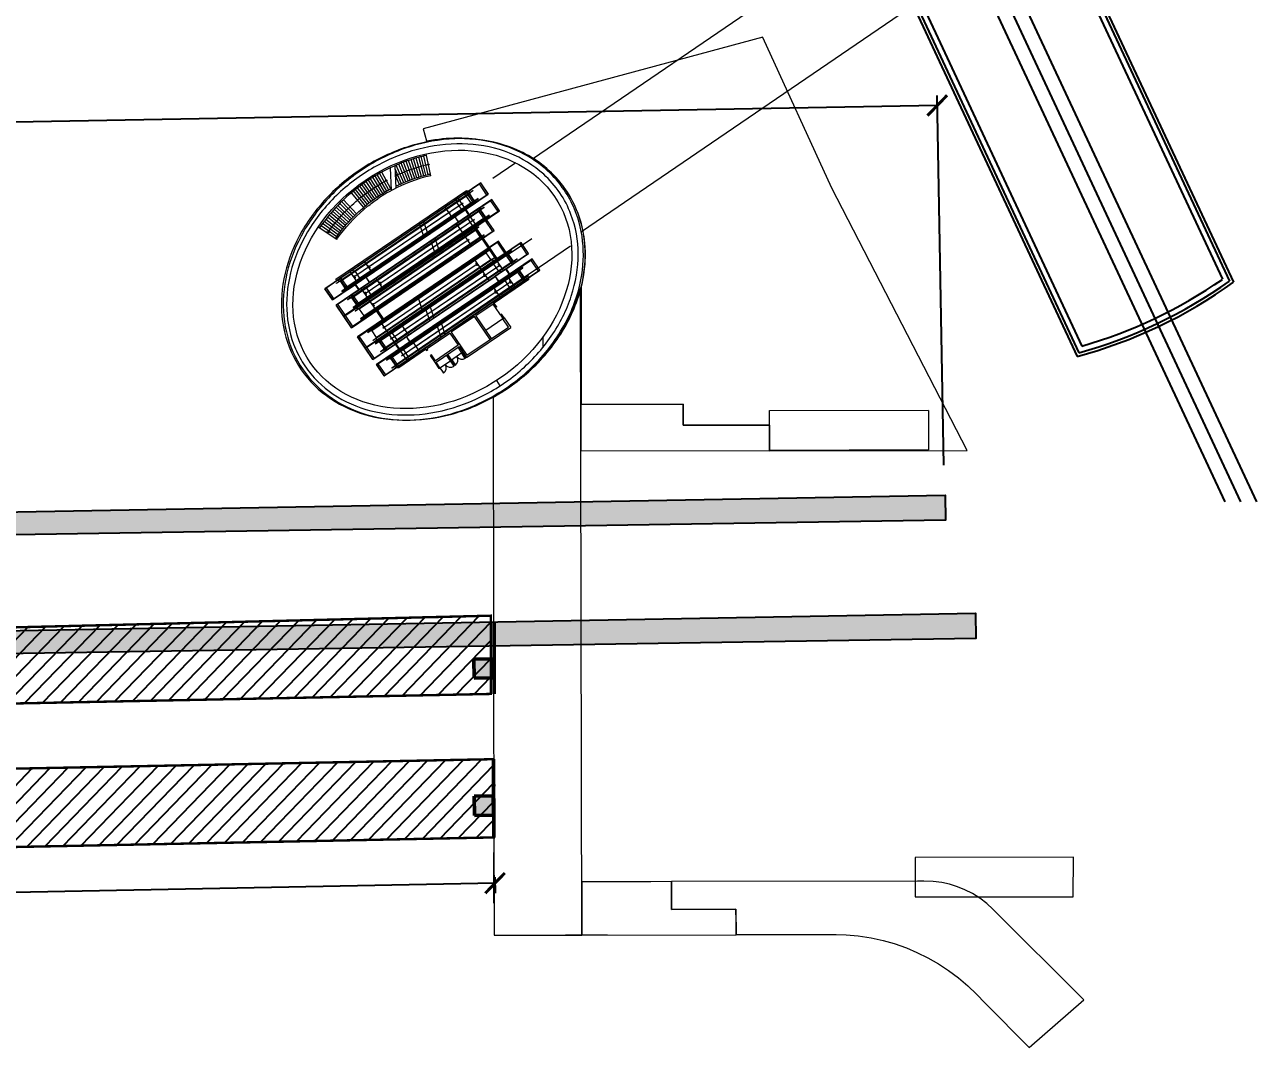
# Model space of a CAD drawing. Header units: metres. Extents: x 286532 to 329498, y 7396783 to 7466136.
# Drawn here: x 326966.7 to 327121, y 7397359.3 to 7397487.4 of the extents above; entities that cross this region are included whole.
import ezdxf

# ---------------------------------------------------------------- set-up
doc = ezdxf.new("R2010")
doc.units = ezdxf.units.M
doc.header["$LTSCALE"] = 10
for name, pattern in [('DASHED', [0.75, 0.5, -0.25]), ('DASHED2', [0.375, 0.25, -0.125]), ('L2$0$CENTER', [50.8, 31.75, -6.35, 6.35, -6.35]), ('L2$0$CONTINUO', [0])]:
    doc.linetypes.add(name, pattern=pattern)
doc.layers.get('0').update_dxf_attribs({"color": 255})
for name, color, linetype, lineweight in [('_  ARQ-AUX-001', 1, 'Continuous', 5), ('_AUX-PLATAFORMA COTAS', 1, 'Continuous', 25), ('_AUX-PLATAFORMA EXISTENTE', 252, 'Continuous', 25), ('_AUX-PLATAFORMA NOVA', 3, 'DASHED', 25), ('ARQ-GEN', 1, 'Continuous', 5), ('ARQ-TLV-VIS', 1, 'Continuous', 5)]:
    doc.layers.add(name, color=color, linetype=linetype, lineweight=lineweight)
doc.layers.add('L2$0$Eje_EJE_VIA_1_EJECUT', color=5, linetype='Continuous')
doc.layers.add('L2$0$Eje_EJE_VIA_2_EJECUT', color=5, linetype='Continuous')
doc.styles.get("Standard").update_dxf_attribs({"font": 'arial.ttf'})
doc.dimstyles.new('ISO-25', dxfattribs={"dimtxt": 2.5, "dimasz": 2.5, "dimexe": 1.25, "dimexo": 0.625, "dimtad": 1, "dimtxsty": 'Standard', "dimcen": 2.5, "dimadec": 0, "dimazin": 0, "dimtfac": 1, "dimtmove": 0, "dimatfit": 3, "dimfxl": 1, "dimarcsym": 0})

# ---------------------------------------------------------------- blocks, each defined once
blk = doc.blocks.new('ESTAÇÃO LAPA4 - ESTAÇÃO LAPA-2250930-IMPLANTAÇÃO ÁGUA BRANCA')
at = {"layer": 'ARQ-GEN', "lineweight": 50}
blk.add_hatch(color=21, dxfattribs=at).paths.add_polyline_path([(-19.71, 473), (-17.31, 473.05), (-17.35, 475.45), (-19.75, 475.4), (-19.72, 473.81)], flags=0)
for p, q in [((-19.75, 475.4), (-17.35, 475.45)), ((-19.71, 473), (-19.75, 475.4)), ((-17.31, 473.05), (-17.35, 475.45)), ((-17.31, 473.05), (-19.71, 473))]:
    blk.add_line(p, q, dxfattribs=at)
blk = doc.blocks.new('ESTAÇÃO LAPA3 - ESTAÇÃO LAPA-2354650-IMPLANTAÇÃO ÁGUA BRANCA')
at = {"layer": 'ARQ-GEN', "lineweight": 50}
blk.add_hatch(color=21, dxfattribs=at).paths.add_polyline_path([(-19.7, 490.18), (-17.3, 490.23), (-17.35, 492.63), (-19.75, 492.58), (-19.71, 490.7)], flags=0)
for p, q in [((-19.75, 492.58), (-17.35, 492.63)), ((-19.7, 490.18), (-19.75, 492.58)), ((-17.3, 490.23), (-17.35, 492.63)), ((-17.3, 490.23), (-19.7, 490.18)), ((-19.76, 488.74), (-19.76, 488.98))]:
    blk.add_line(p, q, dxfattribs=at)
blk = doc.blocks.new('ESTAÇÃO 2 - AGUABRANCA_120320_dwg_L2$0$ER 832 PLANTA-V8-IMPLANTAÇÃO ÁGUA BRANCA')
at = {"layer": '_  ARQ-AUX-001', "color": 250}
for p, q in [((503989.37, 275431.23), (504011.01, 275431.23)), ((503989.57, 275431.26), (503989.57, 275429.56)), ((503990.75, 275431.04), (503990.75, 275430.99)), ((503990.82, 275431.04), (503990.82, 275430.99)), ((503990.91, 275431.04), (503990.91, 275430.99)), ((503991.04, 275431.04), (503991.04, 275430.99)), ((503992.79, 275431.26), (503992.79, 275429.56)), ((504007.2, 275431.26), (504007.2, 275429.56)), ((504008.89, 275429.91), (504008.89, 275430.91)), ((504008.98, 275431.04), (504008.98, 275430.99)), ((504009.01, 275431.04), (504009.01, 275431.26)), ((504009.12, 275431.04), (504009.12, 275430.99)), ((504009.24, 275431.04), (504009.24, 275430.99)), ((504009.34, 275431.04), (504009.34, 275430.99)), ((504009.4, 275431.04), (504009.4, 275430.99)), ((504010.81, 275429.56), (504010.81, 275431.26)), ((503989.37, 275429.59), (504011.01, 275429.59)), ((503990.75, 275429.78), (503990.75, 275429.83)), ((503990.82, 275429.78), (503990.82, 275429.83)), ((503990.91, 275429.78), (503990.91, 275429.83)), ((503991.04, 275429.78), (503991.04, 275429.83)), ((504007.2, 275430.41), (504007.03, 275430.58)), ((504008.98, 275429.78), (504008.98, 275429.83)), ((504009.01, 275429.78), (504009.01, 275429.56)), ((504009.12, 275429.78), (504009.12, 275429.83)), ((504009.24, 275429.78), (504009.24, 275429.83)), ((504009.34, 275429.78), (504009.34, 275429.83)), ((504009.4, 275429.78), (504009.4, 275429.83))]:
    blk.add_line(p, q, dxfattribs=at)
at = {"layer": '_  ARQ-AUX-001', "color": 250, "flags": 128}
for points in [[(504011.01, 275429.56), (504011.01, 275431.26), (503989.37, 275431.26), (503989.37, 275429.56)], [(504009.42, 275430.99), (504009.42, 275431.04), (503990.73, 275431.04), (503990.73, 275430.99)], [(504009.42, 275429.83), (504009.42, 275429.78), (503990.73, 275429.78), (503990.73, 275429.83)]]:
    blk.add_lwpolyline(points, close=True, dxfattribs=at)
for points in [[(503991.17, 275431.26), (503991.17, 275431.04), (503991.17, 275430.99), (503991.26, 275430.91)], [(504009.01, 275430.99), (504008.89, 275430.91), (503991.26, 275430.91), (503991.26, 275429.91), (504008.89, 275429.91), (504009.01, 275429.83)], [(503991.17, 275429.56), (503991.17, 275429.78), (503991.17, 275429.83), (503991.26, 275429.91)], [(503992.6, 275430.41), (504007.2, 275430.41), (504007.03, 275430.25)]]:
    blk.add_lwpolyline(points, dxfattribs=at)
at = {"layer": '_  ARQ-AUX-001', "color": 250}
blk.add_circle((503992.79, 275430.41), 0.0686, dxfattribs=at)
blk = doc.blocks.new('ESTAÇÃO 2 - AGUABRANCA_120320_dwg_L2$0$ER 816 PLANTA-V7-IMPLANTAÇÃO ÁGUA BRANCA')
at = {"layer": '_  ARQ-AUX-001', "color": 250}
for p, q in [((503932.8, 275173.52), (503954.16, 275173.52)), ((503933, 275173.55), (503933, 275171.85)), ((503934.19, 275173.33), (503934.19, 275173.28)), ((503934.25, 275173.33), (503934.25, 275173.28)), ((503934.35, 275173.33), (503934.35, 275173.28)), ((503934.47, 275173.33), (503934.47, 275173.28)), ((503936.22, 275173.55), (503936.22, 275171.85)), ((503950.35, 275173.55), (503950.35, 275171.85)), ((503952.14, 275173.33), (503952.14, 275173.28)), ((503952.17, 275173.33), (503952.17, 275173.55)), ((503952.27, 275173.33), (503952.27, 275173.28)), ((503952.39, 275173.33), (503952.39, 275173.28)), ((503952.49, 275173.33), (503952.49, 275173.28)), ((503952.55, 275173.33), (503952.55, 275173.28)), ((503953.96, 275171.85), (503953.96, 275173.55)), ((503932.8, 275171.88), (503954.16, 275171.88)), ((503934.19, 275172.07), (503934.19, 275172.12)), ((503934.25, 275172.07), (503934.25, 275172.12)), ((503934.35, 275172.07), (503934.35, 275172.12)), ((503934.47, 275172.07), (503934.47, 275172.12)), ((503950.35, 275172.7), (503950.18, 275172.86)), ((503952.14, 275172.07), (503952.14, 275172.12)), ((503952.17, 275172.07), (503952.17, 275171.85)), ((503952.27, 275172.07), (503952.27, 275172.12)), ((503952.39, 275172.07), (503952.39, 275172.12)), ((503952.49, 275172.07), (503952.49, 275172.12)), ((503952.55, 275172.07), (503952.55, 275172.12))]:
    blk.add_line(p, q, dxfattribs=at)
at = {"layer": '_  ARQ-AUX-001', "color": 250, "flags": 128}
for points in [[(503954.16, 275171.85), (503954.16, 275173.55), (503932.8, 275173.55), (503932.8, 275171.85)], [(503952.58, 275173.28), (503952.58, 275173.33), (503934.16, 275173.33), (503934.16, 275173.28)], [(503952.58, 275172.12), (503952.58, 275172.07), (503934.16, 275172.07), (503934.16, 275172.12)]]:
    blk.add_lwpolyline(points, close=True, dxfattribs=at)
for points in [[(503934.6, 275173.55), (503934.6, 275173.33), (503934.6, 275173.28), (503934.69, 275173.2)], [(503952.05, 275173.2), (503934.69, 275173.2), (503934.69, 275172.2), (503952.05, 275172.2)], [(503952.17, 275172.12), (503952.05, 275172.2), (503952.05, 275173.2), (503952.17, 275173.28)], [(503934.6, 275171.85), (503934.6, 275172.07), (503934.6, 275172.12), (503934.69, 275172.2)], [(503936.03, 275172.7), (503950.35, 275172.7), (503950.18, 275172.53)]]:
    blk.add_lwpolyline(points, dxfattribs=at)
at = {"layer": '_  ARQ-AUX-001', "color": 250}
blk.add_circle((503936.22, 275172.7), 0.0686, dxfattribs=at)
blk = doc.blocks.new('L2$0$A$C0C183061')
at = {"layer": 'L2$0$Eje_EJE_VIA_1_EJECUT', "color": 2, "linetype": 'L2$0$CENTER', "ltscale": 3}
blk.add_lwpolyline([(-29.07, 66.49), (40.99, -83.51)], dxfattribs=at)
at = {"layer": 'L2$0$Eje_EJE_VIA_2_EJECUT', "color": 2, "linetype": 'L2$0$CENTER', "ltscale": 3}
blk.add_lwpolyline([(-33.04, 66.49), (37.02, -83.51)], dxfattribs=at)
at = {"layer": 'L2$0$Eje_EJE_VIA_2_EJECUT', "color": 253, "linetype": 'L2$0$CONTINUO', "ltscale": 2.5}
blk.add_lwpolyline([(-31.06, 66.49), (39, -83.51)], dxfattribs=at)
at = {"layer": 'L2$0$Eje_EJE_VIA_2_EJECUT', "color": 253}
for points in [[(17.12, -11.98), (37.61, -55.86)], [(17.38, -11.6), (38.12, -55.99)], [(16.65, -12.63), (36.73, -55.62)], [(-2.27, -20.78), (18.52, -65.29)], [(-1.81, -20.82), (18.74, -64.81)], [(-1.01, -20.88), (19.12, -63.98)]]:
    blk.add_lwpolyline(points, dxfattribs=at)
for radius, start, end in [(60.86, 285.1069, 305.6383), (60.46, 285.4253, 305.3237), (59.76, 285.9919, 304.7639)]:
    blk.add_arc((2.66, -6.53), radius, start, end, dxfattribs=at)
blk = doc.blocks.new('_ArchTick')
at = {"color": 0, "linetype": 'ByBlock', "const_width": 0.15}
blk.add_lwpolyline([(-0.5, -0.5), (0.5, 0.5)], dxfattribs=at)
blk = doc.blocks.new('*D103')
at = {"layer": '_AUX-PLATAFORMA COTAS', "color": 0, "lineweight": -2, "ltscale": 0.05, "transparency": 16777216}
for p, q in [((327025.64, 7397379.91), (326845.67, 7397376.35)), ((327025.63, 7397380.64), (327025.67, 7397378.66)), ((326845.66, 7397377.07), (326845.7, 7397375.1))]:
    blk.add_line(p, q, dxfattribs=at)
at = {"layer": 'Defpoints', "color": 0, "ltscale": 0.05, "transparency": 16777216}
for p in [(327025.53, 7397385.64), (326845.56, 7397382.07), (326845.67, 7397376.35)]:
    blk.add_point(p, dxfattribs=at)
at = {"layer": '_AUX-PLATAFORMA COTAS', "color": 0, "lineweight": -2, "ltscale": 0.05, "transparency": 16777216, "xscale": 2.5, "yscale": 2.5, "zscale": 2.5}
for p, rotation in [((327025.64, 7397379.91), 1.13503168763156), ((326845.67, 7397376.35), 181.1350316876316)]:
    blk.add_blockref('_ArchTick', p, dxfattribs=dict(at, rotation=rotation))
at = {"layer": '_AUX-PLATAFORMA COTAS', "color": 0, "ltscale": 0.05, "transparency": 16777216, "insert": (326935.71, 7397375.46), "char_height": 4, "attachment_point": 5, "rotation": 181.135}
blk.add_mtext('180', dxfattribs=at)
blk = doc.blocks.new('*D112')
at = {"layer": '_AUX-PLATAFORMA COTAS', "color": 0, "lineweight": -2, "ltscale": 0.05, "transparency": 16777216}
for p, q in [((327081.87, 7397432.25), (327081.03, 7397478.58)), ((327081.06, 7397477.33), (326837.1, 7397472.93)), ((326837.91, 7397427.85), (326837.07, 7397474.18))]:
    blk.add_line(p, q, dxfattribs=at)
at = {"layer": 'Defpoints', "color": 0, "ltscale": 0.05, "transparency": 16777216}
for p in [(326837.1, 7397472.93), (327081.96, 7397427.25, -48.09), (326838, 7397422.85, -48.09)]:
    blk.add_point(p, dxfattribs=at)
at = {"layer": '_AUX-PLATAFORMA COTAS', "color": 0, "lineweight": -2, "ltscale": 0.05, "transparency": 16777216, "xscale": 2.5, "yscale": 2.5, "zscale": 2.5}
for p, rotation in [((327081.06, 7397477.33), 1.032796258298223), ((326837.1, 7397472.93), 181.0327962582982)]:
    blk.add_blockref('_ArchTick', p, dxfattribs=dict(at, rotation=rotation))
at = {"layer": '_AUX-PLATAFORMA COTAS', "color": 0, "ltscale": 0.05, "transparency": 16777216, "insert": (326959.12, 7397472.5), "char_height": 4, "attachment_point": 5, "rotation": 181.0328}
blk.add_mtext('244', dxfattribs=at)

msp = doc.modelspace()

# ---------------------------------------------------------------- hatches: boundary and pattern name
at = {"layer": '_  ARQ-AUX-001'}
for points in [[(327032.265, 7397446.574), (327032.257, 7397446.574), (327031.307, 7397445.461), (327030.964, 7397445.092), (327030.52, 7397444.636), (327030.228, 7397444.35), (327029.839, 7397443.984), (327029.435, 7397443.62), (327029.052, 7397443.29), (327028.851, 7397443.122), (327028.439, 7397442.79), (327028.019, 7397442.467), (327027.547, 7397442.12), (327027.15, 7397441.842), (327026.724, 7397441.557), (327026.281, 7397441.273), (327025.939, 7397441.064), (327025.613, 7397440.872), (327026.309, 7397441.282), (327027.055, 7397441.763), (327027.491, 7397442.064), (327027.87, 7397442.337), (327028.262, 7397442.632), (327028.647, 7397442.935), (327029.052, 7397443.268), (327029.435, 7397443.598), (327029.839, 7397443.962), (327030.228, 7397444.329), (327030.696, 7397444.795), (327031.082, 7397445.199), (327031.429, 7397445.581), (327031.774, 7397445.977), (327032.081, 7397446.346), (327032.26, 7397446.568)], [(327036.381, 7397437.608), (327036.38, 7397437.608), (327036.383, 7397437.608)]]:
    msp.add_hatch(color=256, dxfattribs=at).paths.add_polyline_path(points, flags=0)
at = {"layer": '_AUX-PLATAFORMA EXISTENTE', "lineweight": -3, "true_color": 0xa1a1a1}
h = msp.add_hatch(color=253, dxfattribs=at)
h.dxf.hatch_style = 1
h.paths.add_polyline_path([(326841.74, 7397409.291), (327085.856, 7397413.712), (327085.903, 7397410.565), (326841.787, 7397406.715)])
h.paths.add_polyline_path([(326837.924, 7397424.118), (327082.04, 7397428.519), (327082.086, 7397425.392), (326837.97, 7397421.542)])
at = {"layer": '_AUX-PLATAFORMA NOVA', "true_color": 0x05ff05}
h = msp.add_hatch(dxfattribs=at)
h.set_pattern_fill('ANSI31', color=3, scale=0.5, angle=0.95095422)
h.paths.add_polyline_path([(326845.09, 7397409.003), (326845.297, 7397400.006), (327025.115, 7397403.607), (327025.098, 7397413.409)])
edge = h.paths.add_edge_path()
edge.add_line((326845.371, 7397391.828), (326845.593, 7397382.031))
edge.add_line((326845.593, 7397382.031), (327025.475, 7397385.633))
edge.add_line((327025.475, 7397385.633), (327025.457, 7397395.435))
edge.add_line((327025.457, 7397395.435), (326845.37, 7397391.87))

# ---------------------------------------------------------------- linework, layer by layer
at = {"layer": '_  ARQ-AUX-001'}
for p, q in [((327015.297, 7397468.07), (327014.49, 7397470.331)), ((327015.575, 7397468.167), (327014.803, 7397470.44)), ((327015.854, 7397468.259), (327015.117, 7397470.544)), ((327016.134, 7397468.347), (327015.433, 7397470.643)), ((327016.416, 7397468.431), (327015.752, 7397470.737)), ((327016.699, 7397468.51), (327016.072, 7397470.827)), ((327016.984, 7397468.585), (327016.394, 7397470.911)), ((327017.269, 7397468.655), (327016.717, 7397470.99)), ((327017.599, 7397468.525), (327016.999, 7397471.26)), ((327012.334, 7397466.725), (327011.166, 7397468.823)), ((327012.592, 7397466.866), (327011.455, 7397468.981)), ((327012.488, 7397469.502), (327012.627, 7397466.659)), ((327013.082, 7397469.772), (327013.219, 7397466.967)), ((327013.932, 7397467.524), (327013.1, 7397469.397)), ((327014.202, 7397467.642), (327013.26, 7397469.849)), ((327014.473, 7397467.755), (327013.564, 7397469.976)), ((327014.746, 7397467.864), (327013.871, 7397470.099)), ((327015.021, 7397467.969), (327014.179, 7397470.217)), ((327025.358, 7397468.23), (327028.254, 7397470.196)), ((327010.113, 7397465.29), (327008.681, 7397467.216)), ((327010.35, 7397465.464), (327008.946, 7397467.41)), ((327010.59, 7397465.634), (327009.214, 7397467.601)), ((327010.832, 7397465.801), (327009.485, 7397467.787)), ((327011.077, 7397465.964), (327009.758, 7397467.97)), ((327011.323, 7397466.123), (327010.035, 7397468.148)), ((327011.573, 7397466.279), (327010.314, 7397468.323)), ((327011.824, 7397466.432), (327010.595, 7397468.494)), ((327012.078, 7397466.58), (327010.879, 7397468.66)), ((327013.665, 7397467.403), (327013.142, 7397468.533)), ((327009.191, 7397464.56), (327007.648, 7397466.4)), ((327009.417, 7397464.748), (327007.902, 7397466.61)), ((327009.647, 7397464.932), (327008.159, 7397466.816)), ((327009.879, 7397465.112), (327008.418, 7397467.018)), ((327007.266, 7397462.713), (327005.489, 7397464.327)), ((327007.465, 7397462.929), (327005.713, 7397464.57)), ((327007.668, 7397463.142), (327005.941, 7397464.81)), ((327007.874, 7397463.352), (327006.172, 7397465.046)), ((327008.082, 7397463.559), (327006.407, 7397465.278)), ((327008.294, 7397463.763), (327006.645, 7397465.506)), ((327021.96, 7397464.291), (327022.41, 7397463.629)), ((327022.379, 7397463.608), (327023.233, 7397464.188)), ((327023.583, 7397464.426), (327025.238, 7397465.55)), ((327006.142, 7397461.355), (327004.223, 7397462.795)), ((327006.32, 7397461.588), (327004.424, 7397463.059)), ((327006.502, 7397461.819), (327004.629, 7397463.32)), ((327006.688, 7397462.047), (327004.838, 7397463.577)), ((327006.877, 7397462.272), (327005.051, 7397463.83)), ((327007.07, 7397462.494), (327005.268, 7397464.08)), ((327016.686, 7397462.765), (327017.264, 7397461.103)), ((327005.795, 7397460.525), (327003.477, 7397462.096)), ((327005.796, 7397460.879), (327003.832, 7397462.258)), ((327005.967, 7397461.118), (327004.025, 7397462.528)), ((327016.166, 7397462.412), (327016.744, 7397460.75)), ((327017.57, 7397460.344), (327018.148, 7397458.681)), ((327018.09, 7397460.697), (327018.668, 7397459.034)), ((327027.336, 7397458.695), (327030.232, 7397460.661)), ((327029.617, 7397455.547), (327029.597, 7397455.576)), ((327029.709, 7397455.41), (327029.69, 7397455.439)), ((327016.523, 7397451.776), (327015.945, 7397453.438)), ((327017.478, 7397450.37), (327016.9, 7397452.032)), ((327017.997, 7397450.722), (327017.419, 7397452.385)), ((327025.78, 7397452.123), (327025.492, 7397452.547)), ((327025.821, 7397452.151), (327025.533, 7397452.575)), ((327026.302, 7397451.087), (327025.684, 7397451.998)), ((327019.401, 7397448.654), (327018.823, 7397450.316)), ((327024.467, 7397449.162), (327026.618, 7397450.622)), ((327026.756, 7397450.686), (327026.454, 7397451.13)), ((327026.797, 7397450.714), (327026.495, 7397451.158)), ((327018.882, 7397448.301), (327018.304, 7397449.963)), ((327013.189, 7397447.458), (327012.335, 7397446.878)), ((327013.607, 7397446.775), (327013.158, 7397447.437)), ((327031.687, 7397447.082), (327031.663, 7397448.363)), ((327031.429, 7397445.595), (327031.42, 7397445.586)), ((327032.257, 7397446.575), (327032.228, 7397446.537)), ((327032.374, 7397446.722), (327032.26, 7397446.579)), ((327036.37, 7397446.582), (327036.383, 7397439.863)), ((327013.389, 7397444.572), (327013.501, 7397444.406)), ((327030.575, 7397444.69), (327030.52, 7397444.636)), ((327026.278, 7397442.208), (327025.842, 7397442.878)), ((327029.632, 7397443.794), (327029.567, 7397443.736)), ((327026.528, 7397441.429), (327026.458, 7397441.384)), ((327027.613, 7397442.166), (327027.547, 7397442.119)), ((327049.206, 7397439.888), (327036.383, 7397439.863)), ((327036.383, 7397439.863), (327036.394, 7397434.041)), ((327049.211, 7397437.266), (327049.206, 7397439.888)), ((327060.039, 7397437.286), (327049.211, 7397437.266)), ((327060.046, 7397434.086), (327060.039, 7397437.286)), ((327036.394, 7397434.041), (327060.046, 7397434.086)), ((327036.395, 7397433.428), (327036.394, 7397434.041)), ((327036.397, 7397432.431), (327036.395, 7397433.428)), ((327040.264, 7397380.08), (327036.498, 7397380.073)), ((327036.498, 7397380.07), (327036.51, 7397373.397)), ((327041.609, 7397380.082), (327040.267, 7397380.08)), ((327043.157, 7397380.085), (327041.61, 7397380.082)), ((327045.168, 7397380.089), (327043.161, 7397380.085)), ((327047.728, 7397380.094), (327045.171, 7397380.089)), ((327047.734, 7397376.615), (327047.728, 7397380.091)), ((327055.83, 7397376.63), (327047.734, 7397376.615)), ((327055.833, 7397375.134), (327055.83, 7397376.63)), ((327055.836, 7397373.434), (327055.833, 7397375.134)), ((327039.742, 7397373.403), (327034.464, 7397373.393)), ((327036.51, 7397373.397), (327036.504, 7397373.397)), ((327036.51, 7397373.397), (327055.831, 7397373.434))]:
    msp.add_line(p, q, dxfattribs=at)
at = {"layer": '_  ARQ-AUX-001', "elevation": 0}
for points in [[(327065.626, 7397494.675), (327030.348, 7397470.606)], [(327036.452, 7397461.545), (327082.715, 7397493.11)]]:
    msp.add_lwpolyline(points, dxfattribs=at)
at = {"layer": '_  ARQ-AUX-001'}
for points in [[(327059.186, 7397485.88), (327059.178, 7397485.878), (327016.623, 7397474.386), (327017.031, 7397472.877), (327017.608, 7397472.981), (327018.083, 7397473.055), (327018.58, 7397473.12), (327019.034, 7397473.169), (327019.508, 7397473.21), (327020.022, 7397473.241), (327020.473, 7397473.258), (327020.925, 7397473.265), (327021.464, 7397473.259), (327021.861, 7397473.245), (327022.326, 7397473.219), (327022.788, 7397473.181), (327023.246, 7397473.132), (327023.702, 7397473.072), (327024.187, 7397472.995), (327024.602, 7397472.918), (327025.088, 7397472.815), (327025.485, 7397472.72), (327025.946, 7397472.597), (327026.357, 7397472.475), (327026.774, 7397472.34), (327027.221, 7397472.182), (327027.606, 7397472.033), (327028.013, 7397471.864), (327028.413, 7397471.684), (327028.808, 7397471.493), (327029.207, 7397471.286), (327029.726, 7397471.001), (327030.093, 7397470.792), (327030.474, 7397470.56), (327030.889, 7397470.29), (327031.205, 7397470.069), (327031.555, 7397469.809), (327031.909, 7397469.529), (327032.224, 7397469.262), (327032.542, 7397468.976), (327032.695, 7397468.832), (327033.119, 7397468.408), (327033.332, 7397468.18), (327033.534, 7397467.956), (327033.844, 7397467.587), (327034.076, 7397467.293), (327034.436, 7397466.8), (327034.547, 7397466.639), (327034.877, 7397466.125), (327034.956, 7397465.996), (327035.162, 7397465.638), (327035.357, 7397465.274), (327035.659, 7397464.644), (327035.812, 7397464.293), (327035.969, 7397463.9), (327036.082, 7397463.593), (327036.215, 7397463.201), (327036.368, 7397462.695), (327036.42, 7397462.508), (327036.574, 7397461.868), (327036.613, 7397461.685), (327036.728, 7397461.044), (327036.752, 7397460.902), (327036.808, 7397460.479), (327036.853, 7397460.052), (327036.886, 7397459.621), (327036.911, 7397458.966), (327036.915, 7397458.616), (327036.913, 7397458.316), (327036.898, 7397457.877), (327036.871, 7397457.436), (327036.817, 7397456.866), (327036.771, 7397456.481), (327036.718, 7397456.107), (327036.639, 7397455.642), (327036.493, 7397454.931), (327036.418, 7397454.61), (327036.446, 7397439.863), (327049.206, 7397439.888), (327049.211, 7397437.266), (327060.039, 7397437.286), (327060.046, 7397434.06), (327084.793, 7397434.107), (327067.86, 7397466.98), (327059.197, 7397485.857)], [(327022.36, 7397463.596), (327022.368, 7397463.601), (327021.919, 7397464.263), (327021.911, 7397464.258), (327020.604, 7397463.37), (327020.595, 7397463.364), (327021.045, 7397462.703), (327021.053, 7397462.708)], [(327009.478, 7397455.817), (327020.585, 7397463.357), (327021.034, 7397462.695), (327009.928, 7397455.155)], [(327009.909, 7397455.142), (327009.917, 7397455.148), (327009.468, 7397455.81), (327009.459, 7397455.804), (327008.152, 7397454.916), (327008.144, 7397454.911), (327008.593, 7397454.249), (327008.602, 7397454.255)], [(327014.533, 7397448.371), (327025.64, 7397455.911), (327026.09, 7397455.249), (327014.983, 7397447.709)], [(327036.348, 7397454.464), (327036.104, 7397453.687), (327035.942, 7397453.213), (327035.73, 7397452.64), (327035.54, 7397452.162), (327035.32, 7397451.643), (327035.11, 7397451.179), (327034.868, 7397450.675), (327034.638, 7397450.226), (327034.383, 7397449.751), (327034.137, 7397449.317), (327033.848, 7397448.834), (327033.581, 7397448.411), (327033.272, 7397447.945), (327032.951, 7397447.484), (327032.656, 7397447.082), (327032.352, 7397446.685), (327032.04, 7397446.297), (327031.653, 7397445.836), (327031.307, 7397445.444), (327030.964, 7397445.073), (327030.562, 7397444.659), (327030.228, 7397444.329), (327030.005, 7397444.116), (327029.435, 7397443.598), (327029.008, 7397443.231), (327028.612, 7397442.907), (327028.166, 7397442.559), (327027.81, 7397442.293), (327027.326, 7397441.948), (327026.891, 7397441.654), (327026.47, 7397441.383), (327026.014, 7397441.104), (327025.613, 7397440.87), (327025.381, 7397440.738), (327025.435, 7397412.615), (327025.524, 7397412.617), (327025.54, 7397403.615), (327025.448, 7397403.614), (327025.51, 7397373.376), (327036.503, 7397373.397), (327036.349, 7397453.958)], [(327014.964, 7397447.696), (327014.972, 7397447.702), (327014.523, 7397448.364), (327014.515, 7397448.358), (327013.207, 7397447.47), (327013.199, 7397447.465), (327013.649, 7397446.803), (327013.657, 7397446.809)], [(327078.567, 7397380.153), (327047.728, 7397380.091), (327047.734, 7397376.615), (327055.83, 7397376.63), (327055.836, 7397373.455), (327068.376, 7397373.47), (327069.629, 7397373.435), (327071.156, 7397373.297), (327072.762, 7397373.046), (327074.267, 7397372.715), (327075.636, 7397372.331), (327077.191, 7397371.782), (327078.493, 7397371.237), (327079.866, 7397370.562), (327081.196, 7397369.803), (327082.476, 7397368.965), (327083.712, 7397368.041), (327084.871, 7397367.061), (327085.977, 7397366.003), (327087.038, 7397364.856), (327092.581, 7397359.335), (327099.43, 7397365.289), (327088.019, 7397376.657), (327087.246, 7397377.362), (327086.403, 7397378.005), (327085.463, 7397378.594), (327084.522, 7397379.073), (327083.601, 7397379.449), (327082.598, 7397379.76), (327081.611, 7397379.977), (327080.52, 7397380.114), (327079.369, 7397380.155), (327078.916, 7397380.154)]]:
    msp.add_lwpolyline(points, close=True, dxfattribs=at)
for points in [[(327013.374, 7397468.448), (327013.149, 7397468.518), (327013.226, 7397468.74)], [(327005.812, 7397455.383), (327005.7, 7397455.548), (327022.067, 7397466.66), (327022.179, 7397466.495), (327023.834, 7397467.618), (327024.789, 7397466.211), (327023.134, 7397465.088)], [(327021.829, 7397466.257), (327022.784, 7397464.85), (327021.93, 7397464.27), (327022.379, 7397463.608), (327021.93, 7397464.27)], [(327009.288, 7397450.611), (327007.633, 7397449.488), (327005.724, 7397452.301), (327008.552, 7397454.221), (327008.103, 7397454.883), (327005.274, 7397452.963), (327004.319, 7397454.369), (327005.812, 7397455.383), (327020.854, 7397465.595)], [(327004.85, 7397461.391), (327004.627, 7397461.316), (327004.559, 7397461.542)], [(327025.902, 7397458.144), (327023.206, 7397462.115), (327023.041, 7397462.003), (327025.737, 7397458.032), (327028.889, 7397460.172)], [(327029.302, 7397455.799), (327032.198, 7397457.765), (327035.094, 7397459.731)], [(327029.844, 7397458.765), (327027.016, 7397456.845), (327027.465, 7397456.183), (327030.293, 7397458.104)], [(327031.248, 7397456.697), (327029.597, 7397455.576), (327014.714, 7397445.472)], [(327026.974, 7397456.817), (327026.966, 7397456.812), (327025.659, 7397455.924), (327025.651, 7397455.918), (327026.1, 7397455.257), (327026.108, 7397455.262), (327027.415, 7397456.15), (327027.424, 7397456.155), (327027.434, 7397456.162), (327026.985, 7397456.824), (327026.974, 7397456.817), (327027.424, 7397456.155)], [(327028.288, 7397456.742), (327027.434, 7397456.162), (327026.985, 7397456.824), (327027.839, 7397457.404)], [(327007.279, 7397454.324), (327008.133, 7397454.904), (327008.583, 7397454.242), (327007.729, 7397453.662)], [(327008.144, 7397454.911), (327008.133, 7397454.904), (327008.583, 7397454.242), (327008.593, 7397454.249)], [(327025.503, 7397452.62), (327029.724, 7397455.485), (327029.74, 7397455.496), (327029.718, 7397455.529), (327029.701, 7397455.518), (327025.481, 7397452.653)], [(327029.755, 7397455.683), (327029.868, 7397455.518), (327025.533, 7397452.575)], [(327025.172, 7397448.122), (327023.217, 7397451.002), (327025.533, 7397452.575), (327025.421, 7397452.741), (327016.858, 7397446.927), (327017.049, 7397446.646), (327017.214, 7397446.758), (327017.136, 7397446.874), (327019.99, 7397448.812), (327021.029, 7397447.281), (327018.175, 7397445.343), (327017.664, 7397446.096), (327017.498, 7397445.984), (327018.122, 7397445.066), (327021.142, 7397447.116), (327022.068, 7397445.751), (327027.612, 7397449.515)], [(327025.656, 7397452.039), (327025.821, 7397452.151), (327025.849, 7397452.11), (327025.684, 7397451.998), (327025.368, 7397452.463)], [(327011.984, 7397446.64), (327010.33, 7397445.517), (327008.42, 7397448.329), (327011.689, 7397450.549), (327010.903, 7397451.707), (327010.737, 7397451.595), (327011.523, 7397450.437)], [(327025.02, 7397447.991), (327023.051, 7397450.89), (327020.156, 7397448.924), (327022.122, 7397446.028), (327027.334, 7397449.567), (327026.632, 7397450.601), (327026.798, 7397450.714), (327027.612, 7397449.515)], [(327026.33, 7397451.046), (327026.495, 7397451.158), (327026.467, 7397451.2), (327026.302, 7397451.087), (327026.632, 7397450.601)], [(327012.784, 7397446.216), (327013.638, 7397446.796), (327013.189, 7397447.458), (327013.638, 7397446.796)], [(327011.734, 7397443.448), (327010.779, 7397444.855), (327012.434, 7397445.978)], [(327016.918, 7397446.839), (327013.552, 7397444.554), (327013.535, 7397444.542), (327013.557, 7397444.509), (327013.574, 7397444.52), (327016.94, 7397446.806)], [(327019.694, 7397446.133), (327020.171, 7397445.43), (327020.047, 7397445.345), (327019.57, 7397446.049)], [(327021.495, 7397446.328), (327021.944, 7397445.666), (327021.903, 7397445.638), (327021.454, 7397446.3), (327021.495, 7397446.328), (327020.171, 7397445.43), (327020.213, 7397445.458), (327020.662, 7397444.796), (327020.621, 7397444.768), (327020.171, 7397445.43)], [(327021.619, 7397446.413), (327021.495, 7397446.328), (327021.017, 7397447.032)], [(327031.42, 7397445.586), (327031.119, 7397445.256), (327030.785, 7397444.904), (327030.575, 7397444.69)], [(327032.228, 7397446.537), (327032.073, 7397446.347), (327031.763, 7397445.977), (327031.445, 7397445.613), (327031.433, 7397445.6)], [(327018.122, 7397445.066), (327018.599, 7397444.362), (327018.723, 7397444.447), (327018.246, 7397445.15)], [(327018.723, 7397444.447), (327019.173, 7397443.785), (327019.214, 7397443.813), (327018.765, 7397444.475), (327018.723, 7397444.447), (327020.047, 7397445.345), (327020.006, 7397445.317), (327020.455, 7397444.655), (327020.496, 7397444.683), (327020.047, 7397445.345)], [(327030.52, 7397444.636), (327030.443, 7397444.559), (327030.093, 7397444.22), (327029.736, 7397443.888), (327029.632, 7397443.794)], [(327028.607, 7397442.923), (327028.237, 7397442.632), (327027.846, 7397442.337), (327027.613, 7397442.166)], [(327029.567, 7397443.736), (327029.371, 7397443.563), (327029, 7397443.245), (327028.622, 7397442.935)], [(327026.458, 7397441.384), (327026.224, 7397441.237), (327025.805, 7397440.983), (327025.381, 7397440.738)], [(327027.547, 7397442.119), (327027.449, 7397442.049), (327027.046, 7397441.77), (327026.638, 7397441.499), (327026.528, 7397441.429)], [(327079.946, 7397439.13), (327079.955, 7397434.188), (327060.046, 7397434.086), (327060.046, 7397439.13), (327079.945, 7397439.168)], [(327078.285, 7397383.129), (327078.285, 7397378.187), (327098.095, 7397378.206), (327098.115, 7397383.14), (327078.285, 7397383.129)]]:
    msp.add_lwpolyline(points, dxfattribs=at)
for centre in [(327017.294, 7397469.912), (327012.018, 7397467.934)]:
    msp.add_circle(centre, 0.0686, dxfattribs=at)
for centre, start, end in [((327020.171, 7397445.43), 304.17363, 34.17363), ((327021.495, 7397446.328), 214.17363, 304.17363), ((327018.723, 7397444.447), 304.17363, 34.17363), ((327020.047, 7397445.345), 214.17363, 304.17363)]:
    msp.add_arc(centre, 0.8, start, end, dxfattribs=at)
msp.add_ellipse((327017.784, 7397455.533), major_axis=(15.306, 10.392), ratio=0.8108108, dxfattribs=at)
for points, knots in [([(327033.751, 7397466.374), (327033.175, 7397467.222), (327032.498, 7397468.002), (327030.501, 7397469.82), (327029.04, 7397470.723), (327025.815, 7397472.004), (327024.051, 7397472.383), (327020.389, 7397472.594), (327018.493, 7397472.425), (327014.741, 7397471.563), (327012.887, 7397470.869), (327009.391, 7397469.022), (327007.75, 7397467.87), (327004.831, 7397465.214), (327003.555, 7397463.71), (327001.486, 7397460.487), (327000.695, 7397458.767), (326999.678, 7397455.27), (326999.452, 7397453.492), (326999.6, 7397450.046), (326999.973, 7397448.379), (327000.959, 7397446.094), (327001.356, 7397445.372), (327001.817, 7397444.693)], [0, 0, 0, 0, 0.1924327, 0.1924327, 0.5030046, 0.5030046, 0.8135764, 0.8135764, 1.1241483, 1.1241483, 1.4347201, 1.4347201, 1.745292, 1.745292, 2.0558638, 2.0558638, 2.3664357, 2.3664357, 2.6770075, 2.6770075, 2.9875794, 2.9875794, 3.1415927, 3.1415927, 3.1415927, 3.1415927]), ([(327017.041, 7397471.064), (327017.03, 7397471.062), (327017.018, 7397471.059), (327017.006, 7397471.057), (327016.669, 7397470.982), (327016.333, 7397470.899), (327014.14, 7397470.296), (327012.315, 7397469.516), (327008.917, 7397467.496), (327007.345, 7397466.256), (327005.112, 7397463.956), (327004.327, 7397462.992), (327003.643, 7397461.983)], [1.11254324, 1.11254324, 1.11254324, 1.11254324, 1.11456939, 1.11456939, 1.11456939, 1.17308912, 1.17308912, 1.49675428, 1.49675428, 1.82041945, 1.82041945, 2.02702376, 2.02702376, 2.02702376, 2.02702376]), ([(327017.294, 7397469.912), (327017.192, 7397469.89), (327017.09, 7397469.866), (327016.988, 7397469.842), (327015.935, 7397469.593), (327014.887, 7397469.251), (327013.625, 7397468.723), (327013.388, 7397468.619), (327013.152, 7397468.51)], [7.39575343, 7.39575343, 7.39575343, 7.39575343, 7.41453, 7.41453, 7.41453, 7.60848538, 7.60848538, 7.65361787, 7.65361787, 7.65361787, 7.65361787]), ([(327004.627, 7397461.316), (327005.46, 7397462.522), (327006.407, 7397463.629), (327007.469, 7397464.634), (327007.777, 7397464.925), (327008.093, 7397465.208), (327008.419, 7397465.481), (327009.519, 7397466.403), (327010.719, 7397467.22), (327012.018, 7397467.934)], [7.40075537, 7.40075537, 7.40075537, 7.40075537, 7.6555625, 7.6555625, 7.6555625, 7.72923225, 7.72923225, 7.72923225, 7.97801675, 7.97801675, 7.97801675, 7.97801675]), ([(327017.599, 7397468.525), (327017.588, 7397468.522), (327017.578, 7397468.52), (327017.568, 7397468.518), (327017.303, 7397468.459), (327017.038, 7397468.394), (327015.234, 7397467.908), (327013.704, 7397467.277), (327011.812, 7397466.199), (327011.366, 7397465.921), (327010.931, 7397465.626)], [7.39572646, 7.39572646, 7.39572646, 7.39572646, 7.39775275, 7.39775275, 7.39775275, 7.45046185, 7.45046185, 7.75689846, 7.75689846, 7.85398295, 7.85398295, 7.85398295, 7.85398295]), ([(327017.269, 7397468.655), (327016.367, 7397468.441), (327015.466, 7397468.154), (327014.302, 7397467.687), (327014.026, 7397467.568), (327013.751, 7397467.442), (327013.722, 7397467.429), (327013.693, 7397467.416), (327013.665, 7397467.403)], [7.41453, 7.41453, 7.41453, 7.41453, 7.5919703, 7.5919703, 7.6477717, 7.6477717, 7.6477717, 7.65361787, 7.65361787, 7.65361787, 7.65361787]), ([(327017.556, 7397468.72), (327017.545, 7397468.718), (327017.535, 7397468.715), (327017.525, 7397468.713), (327017.462, 7397468.699), (327017.4, 7397468.685), (327017.338, 7397468.671), (327017.315, 7397468.665), (327017.292, 7397468.66), (327017.269, 7397468.655)], [7.395730088, 7.395730088, 7.395730088, 7.395730088, 7.397752748, 7.397752748, 7.397752748, 7.410035276, 7.410035276, 7.410035276, 7.414529986, 7.414529986, 7.414529986, 7.414529986]), ([(327001.817, 7397444.693), (327002.285, 7397444.002), (327002.82, 7397443.357), (327004.595, 7397441.594), (327006.011, 7397440.635), (327009.164, 7397439.235), (327010.902, 7397438.793), (327014.53, 7397438.457), (327016.421, 7397438.562), (327020.18, 7397439.304), (327022.048, 7397439.94), (327025.59, 7397441.68), (327027.264, 7397442.784), (327030.264, 7397445.358), (327031.59, 7397446.827), (327033.769, 7397450), (327034.621, 7397451.702), (327035.767, 7397455.184), (327036.061, 7397456.963), (327036.05, 7397460.432), (327035.746, 7397462.122), (327034.79, 7397464.633), (327034.32, 7397465.537), (327033.751, 7397466.374)], [3.1415927, 3.1415927, 3.1415927, 3.1415927, 3.2981512, 3.2981512, 3.6087231, 3.6087231, 3.9192949, 3.9192949, 4.2298668, 4.2298668, 4.5404386, 4.5404386, 4.8510105, 4.8510105, 5.1615823, 5.1615823, 5.4721542, 5.4721542, 5.782726, 5.782726, 6.0932979, 6.0932979, 6.2831853, 6.2831853, 6.2831853, 6.2831853]), ([(327012.592, 7397466.866), (327011.984, 7397466.54), (327011.391, 7397466.181), (327010.819, 7397465.792), (327010.257, 7397465.41), (327009.714, 7397464.999), (327009.191, 7397464.56)], [7.72729871, 7.72729871, 7.72729871, 7.72729871, 7.85398295, 7.85398295, 7.85398295, 7.97835126, 7.97835126, 7.97835126, 7.97835126]), ([(327005.795, 7397460.525), (327005.947, 7397460.749), (327006.105, 7397460.972), (327007.223, 7397462.469), (327008.374, 7397463.658), (327010.074, 7397465.019), (327010.497, 7397465.331), (327010.931, 7397465.626)], [7.39775275, 7.39775275, 7.39775275, 7.39775275, 7.45046185, 7.45046185, 7.75689846, 7.75689846, 7.85398295, 7.85398295, 7.85398295, 7.85398295]), ([(327008.294, 7397463.763), (327008.321, 7397463.788), (327008.347, 7397463.813), (327008.374, 7397463.838), (327008.639, 7397464.086), (327008.911, 7397464.327), (327009.19, 7397464.561)], [7.655562498, 7.655562498, 7.655562498, 7.655562498, 7.662290003, 7.662290003, 7.662290003, 7.729232246, 7.729232246, 7.729232246, 7.729232246]), ([(327005.629, 7397460.637), (327006.196, 7397461.474), (327006.846, 7397462.279), (327007.801, 7397463.284), (327008.044, 7397463.526), (327008.294, 7397463.763)], [7.39775275, 7.39775275, 7.39775275, 7.39775275, 7.5919703, 7.5919703, 7.65556244, 7.65556244, 7.65556244, 7.65556244]), ([(327024.681, 7397440.519), (327026.464, 7397441.456), (327028.14, 7397442.622), (327031.292, 7397445.466), (327032.726, 7397447.183), (327034.982, 7397450.881), (327035.805, 7397452.861), (327036.266, 7397454.867)], [4.57334623, 4.57334623, 4.57334623, 4.57334623, 4.88133827, 4.88133827, 5.22318331, 5.22318331, 5.56502835, 5.56502835, 5.56502835, 5.56502835]), ([(327024.681, 7397440.519), (327026.464, 7397441.456), (327028.14, 7397442.622), (327031.292, 7397445.466), (327032.726, 7397447.183), (327034.982, 7397450.881), (327035.805, 7397452.861), (327036.266, 7397454.867)], [4.57334623, 4.57334623, 4.57334623, 4.57334623, 4.88133827, 4.88133827, 5.22318331, 5.22318331, 5.56502835, 5.56502835, 5.56502835, 5.56502835]), ([(327024.911, 7397440.519), (327026.695, 7397441.456), (327028.371, 7397442.623), (327031.523, 7397445.467), (327032.957, 7397447.183), (327035.212, 7397450.881), (327036.035, 7397452.862), (327036.496, 7397454.867)], [4.57334623, 4.57334623, 4.57334623, 4.57334623, 4.88133827, 4.88133827, 5.22318331, 5.22318331, 5.56502835, 5.56502835, 5.56502835, 5.56502835])]:
    msp.add_open_spline(points, degree=3, knots=knots, dxfattribs=at)
for points in [[(327015.331, 7397472.333), (327013.427, 7397471.788), (327011.566, 7397470.984), (327009.829, 7397469.957)], [(327015.331, 7397472.333), (327013.427, 7397471.788), (327011.566, 7397470.984), (327009.829, 7397469.957)], [(327015.561, 7397472.333), (327013.658, 7397471.789), (327011.797, 7397470.985), (327010.059, 7397469.958)], [(327021.081, 7397473.169), (327019.179, 7397473.162), (327017.234, 7397472.878), (327015.331, 7397472.333)], [(327021.081, 7397473.169), (327019.179, 7397473.162), (327017.234, 7397472.878), (327015.331, 7397472.333)], [(327021.311, 7397473.169), (327019.409, 7397473.162), (327017.464, 7397472.878), (327015.561, 7397472.333)], [(327026.568, 7397472.358), (327024.84, 7397472.904), (327022.982, 7397473.176), (327021.081, 7397473.169)], [(327026.568, 7397472.358), (327024.84, 7397472.904), (327022.982, 7397473.176), (327021.081, 7397473.169)], [(327026.798, 7397472.359), (327025.071, 7397472.904), (327023.213, 7397473.177), (327021.311, 7397473.169)], [(327032.205, 7397469.149), (327030.628, 7397470.593), (327028.698, 7397471.686), (327026.568, 7397472.358)], [(327032.205, 7397469.149), (327030.628, 7397470.593), (327028.698, 7397471.686), (327026.568, 7397472.358)], [(327032.435, 7397469.149), (327030.858, 7397470.593), (327028.928, 7397471.687), (327026.798, 7397472.359)], [(327009.829, 7397469.957), (327008.091, 7397468.93), (327006.477, 7397467.682), (327005.058, 7397466.265)], [(327009.829, 7397469.957), (327008.091, 7397468.93), (327006.477, 7397467.682), (327005.058, 7397466.265)], [(327010.059, 7397469.958), (327008.322, 7397468.931), (327006.707, 7397467.683), (327005.289, 7397466.266)], [(327034.289, 7397466.739), (327033.692, 7397467.618), (327032.993, 7397468.426), (327032.205, 7397469.149)], [(327034.289, 7397466.739), (327033.692, 7397467.618), (327032.993, 7397468.426), (327032.205, 7397469.149)], [(327034.52, 7397466.739), (327033.923, 7397467.618), (327033.223, 7397468.427), (327032.435, 7397469.149)], [(327013.665, 7397467.403), (327013.512, 7397467.332), (327013.36, 7397467.259), (327013.208, 7397467.184)], [(327005.058, 7397466.265), (327003.64, 7397464.848), (327002.415, 7397463.265), (327001.444, 7397461.58)], [(327005.058, 7397466.265), (327003.64, 7397464.848), (327002.415, 7397463.265), (327001.444, 7397461.58)], [(327005.289, 7397466.266), (327003.87, 7397464.849), (327002.646, 7397463.265), (327001.674, 7397461.581)], [(327012.616, 7397466.879), (327012.608, 7397466.875), (327012.6, 7397466.871), (327012.592, 7397466.866)], [(327035.589, 7397464.339), (327035.236, 7397465.182), (327034.801, 7397465.986), (327034.289, 7397466.739)], [(327035.589, 7397464.339), (327035.236, 7397465.182), (327034.801, 7397465.986), (327034.289, 7397466.739)], [(327035.819, 7397464.339), (327035.466, 7397465.182), (327035.031, 7397465.986), (327034.52, 7397466.739)], [(327036.667, 7397459.744), (327036.555, 7397461.345), (327036.193, 7397462.898), (327035.589, 7397464.339)], [(327036.667, 7397459.744), (327036.555, 7397461.345), (327036.193, 7397462.898), (327035.589, 7397464.339)], [(327036.898, 7397459.745), (327036.785, 7397461.345), (327036.423, 7397462.899), (327035.819, 7397464.339)], [(327001.444, 7397461.58), (327000.473, 7397459.896), (326999.753, 7397458.112), (326999.326, 7397456.305)], [(327001.444, 7397461.58), (327000.473, 7397459.896), (326999.753, 7397458.112), (326999.326, 7397456.305)], [(327001.674, 7397461.581), (327000.703, 7397459.896), (326999.984, 7397458.112), (326999.556, 7397456.306)], [(327036.266, 7397454.867), (327036.641, 7397456.497), (327036.78, 7397458.144), (327036.667, 7397459.744)], [(327036.266, 7397454.867), (327036.641, 7397456.497), (327036.78, 7397458.144), (327036.667, 7397459.744)], [(327036.496, 7397454.867), (327036.871, 7397456.497), (327037.01, 7397458.144), (327036.898, 7397459.745)], [(326999.326, 7397456.305), (326998.899, 7397454.499), (326998.763, 7397452.67), (326998.935, 7397450.905)], [(326999.326, 7397456.305), (326998.899, 7397454.499), (326998.763, 7397452.67), (326998.935, 7397450.905)], [(326999.556, 7397456.306), (326999.129, 7397454.499), (326998.993, 7397452.67), (326999.166, 7397450.905)], [(326998.935, 7397450.905), (326999.108, 7397449.14), (326999.588, 7397447.439), (327000.361, 7397445.894)], [(326998.935, 7397450.905), (326999.108, 7397449.14), (326999.588, 7397447.439), (327000.361, 7397445.894)], [(326999.166, 7397450.905), (326999.339, 7397449.14), (326999.819, 7397447.44), (327000.591, 7397445.895)], [(327000.361, 7397445.894), (327001.133, 7397444.35), (327002.194, 7397442.961), (327003.488, 7397441.804)], [(327000.361, 7397445.894), (327001.133, 7397444.35), (327002.194, 7397442.961), (327003.488, 7397441.804)], [(327000.591, 7397445.895), (327001.363, 7397444.35), (327002.424, 7397442.962), (327003.719, 7397441.805)], [(327003.488, 7397441.804), (327004.782, 7397440.648), (327006.306, 7397439.722), (327007.978, 7397439.068)], [(327003.488, 7397441.804), (327004.782, 7397440.648), (327006.306, 7397439.722), (327007.978, 7397439.068)], [(327003.719, 7397441.805), (327005.013, 7397440.648), (327006.536, 7397439.722), (327008.208, 7397439.069)], [(327019.089, 7397438.437), (327021.006, 7397438.878), (327022.897, 7397439.582), (327024.681, 7397440.519)], [(327019.089, 7397438.437), (327021.006, 7397438.878), (327022.897, 7397439.582), (327024.681, 7397440.519)], [(327019.32, 7397438.438), (327021.236, 7397438.878), (327023.127, 7397439.582), (327024.911, 7397440.519)], [(327007.978, 7397439.068), (327009.65, 7397438.414), (327011.47, 7397438.03), (327013.351, 7397437.926)], [(327007.978, 7397439.068), (327009.65, 7397438.414), (327011.47, 7397438.03), (327013.351, 7397437.926)], [(327008.208, 7397439.069), (327009.881, 7397438.415), (327011.7, 7397438.031), (327013.581, 7397437.927)], [(327013.351, 7397437.926), (327015.231, 7397437.822), (327017.173, 7397437.997), (327019.089, 7397438.437)], [(327013.351, 7397437.926), (327015.231, 7397437.822), (327017.173, 7397437.997), (327019.089, 7397438.437)], [(327013.581, 7397437.927), (327015.462, 7397437.823), (327017.403, 7397437.997), (327019.32, 7397438.438)]]:
    msp.add_open_spline(points, degree=3, dxfattribs=at)
at = {"layer": '_AUX-PLATAFORMA EXISTENTE', "color": 1, "elevation": -48.09}
for points in [[(326837.924, 7397424.118), (327082.04, 7397428.519), (327082.086, 7397425.392), (326837.97, 7397421.542)], [(326841.74, 7397409.291), (327085.856, 7397413.712), (327085.903, 7397410.565), (326841.787, 7397406.715)]]:
    msp.add_lwpolyline(points, close=True, dxfattribs=at)
at = {"layer": '_AUX-PLATAFORMA NOVA', "color": 3, "linetype": 'DASHED2', "ltscale": 2, "true_color": 0x05ff05, "const_width": 0.3, "flags": 128}
for points in [[(326845.09, 7397409.003), (326845.297, 7397400.006), (327025.115, 7397403.607), (327025.098, 7397413.409), (326845.09, 7397409.003)], [(326845.371, 7397391.828), (326845.593, 7397382.031), (327025.475, 7397385.633), (327025.457, 7397395.435), (326845.37, 7397391.87)]]:
    msp.add_lwpolyline(points, dxfattribs=at)
at = {"layer": 'ARQ-GEN', "lineweight": 50}
for p, q in [((327025.54, 7397403.615), (327025.524, 7397412.617)), ((327025.475, 7397385.633), (327025.457, 7397395.435))]:
    msp.add_line(p, q, dxfattribs=at)
at = {"layer": 'ARQ-TLV-VIS', "color": 53}
for p, q in [((327025.502, 7397377.63), (327025.49, 7397383.762)), ((327025.503, 7397377.398), (327025.502, 7397377.63))]:
    msp.add_line(p, q, dxfattribs=at)

# ---------------------------------------------------------------- block references
at = {"linetype": 'L2$0$CONTINUO'}
msp.add_blockref('L2$0$A$C0C183061', (327080.048, 7397511.165, 0), dxfattribs=at)
at = {"layer": '_  ARQ-AUX-001'}
for name, p, rotation in [('ESTAÇÃO 2 - AGUABRANCA_120320_dwg_L2$0$ER 816 PLANTA-V7-IMPLANTAÇÃO ÁGUA BRANCA', (589382.394, 7908188.478), 214.1736335460141), ('ESTAÇÃO 2 - AGUABRANCA_120320_dwg_L2$0$ER 832 PLANTA-V8-IMPLANTAÇÃO ÁGUA BRANCA', (589282.824, 7908432.377), 214.173633544959), ('ESTAÇÃO 2 - AGUABRANCA_120320_dwg_L2$0$ER 832 PLANTA-V8-IMPLANTAÇÃO ÁGUA BRANCA', (589284.229, 7908430.309), 214.173633544959), ('ESTAÇÃO 2 - AGUABRANCA_120320_dwg_L2$0$ER 816 PLANTA-V7-IMPLANTAÇÃO ÁGUA BRANCA', (589383.798, 7908186.41), 214.1736335460141), ('ESTAÇÃO 2 - AGUABRANCA_120320_dwg_L2$0$ER 832 PLANTA-V8-IMPLANTAÇÃO ÁGUA BRANCA', (589285.184, 7908428.903), 214.173633544959), ('ESTAÇÃO 2 - AGUABRANCA_120320_dwg_L2$0$ER 816 PLANTA-V7-IMPLANTAÇÃO ÁGUA BRANCA', (64650.814, 6886726.063), 34.17363354601413), ('ESTAÇÃO 2 - AGUABRANCA_120320_dwg_L2$0$ER 816 PLANTA-V7-IMPLANTAÇÃO ÁGUA BRANCA', (64650.814, 6886726.063), 34.17363354601413), ('ESTAÇÃO 2 - AGUABRANCA_120320_dwg_L2$0$ER 832 PLANTA-V8-IMPLANTAÇÃO ÁGUA BRANCA', (64751.339, 6886480.757), 34.17363354495906), ('ESTAÇÃO 2 - AGUABRANCA_120320_dwg_L2$0$ER 816 PLANTA-V7-IMPLANTAÇÃO ÁGUA BRANCA', (64651.769, 6886724.656), 34.17363354601413), ('ESTAÇÃO 2 - AGUABRANCA_120320_dwg_L2$0$ER 832 PLANTA-V8-IMPLANTAÇÃO ÁGUA BRANCA', (64752.743, 6886478.689), 34.17363354495906), ('ESTAÇÃO 2 - AGUABRANCA_120320_dwg_L2$0$ER 816 PLANTA-V7-IMPLANTAÇÃO ÁGUA BRANCA', (64653.174, 6886722.588), 34.17363354601413)]:
    msp.add_blockref(name, p, dxfattribs=dict(at, rotation=rotation))
at = {"layer": 'ARQ-GEN', "lineweight": 50, "rotation": 180.1097543069823}
for name in ['ESTAÇÃO LAPA4 - ESTAÇÃO LAPA-2250930-IMPLANTAÇÃO ÁGUA BRANCA', 'ESTAÇÃO LAPA3 - ESTAÇÃO LAPA-2354650-IMPLANTAÇÃO ÁGUA BRANCA']:
    msp.add_blockref(name, (327004.769, 7397880.98), dxfattribs=at)

# ---------------------------------------------------------------- dimensions: what is measured, and where the dimension line sits
at = {"layer": '_AUX-PLATAFORMA COTAS', "ltscale": 0.05}
for p1, p2, distance, picture, middle in [((327081.959, 7397427.246, -96.18), (326837.998, 7397422.848, -96.18), -50.089, '*D112', (326959.123, 7397472.496, -48.09)), ((327025.527, 7397385.638), (326845.56, 7397382.073), 5.729, '*D103', (326935.71, 7397375.461))]:
    dim = msp.add_aligned_dim(p1=p1, p2=p2, distance=distance, dimstyle='ISO-25', override={"dimtxt": 4, "dimexo": 5, "dimtad": 4, "dimblk1": 'ArchTick', "dimblk2": 'ArchTick', "dimsah": 1}, dxfattribs=at)
    dim.commit()
    dim.dimension.update_dxf_attribs({"geometry": picture, "text_midpoint": middle})

doc.saveas('drawing.dxf')
